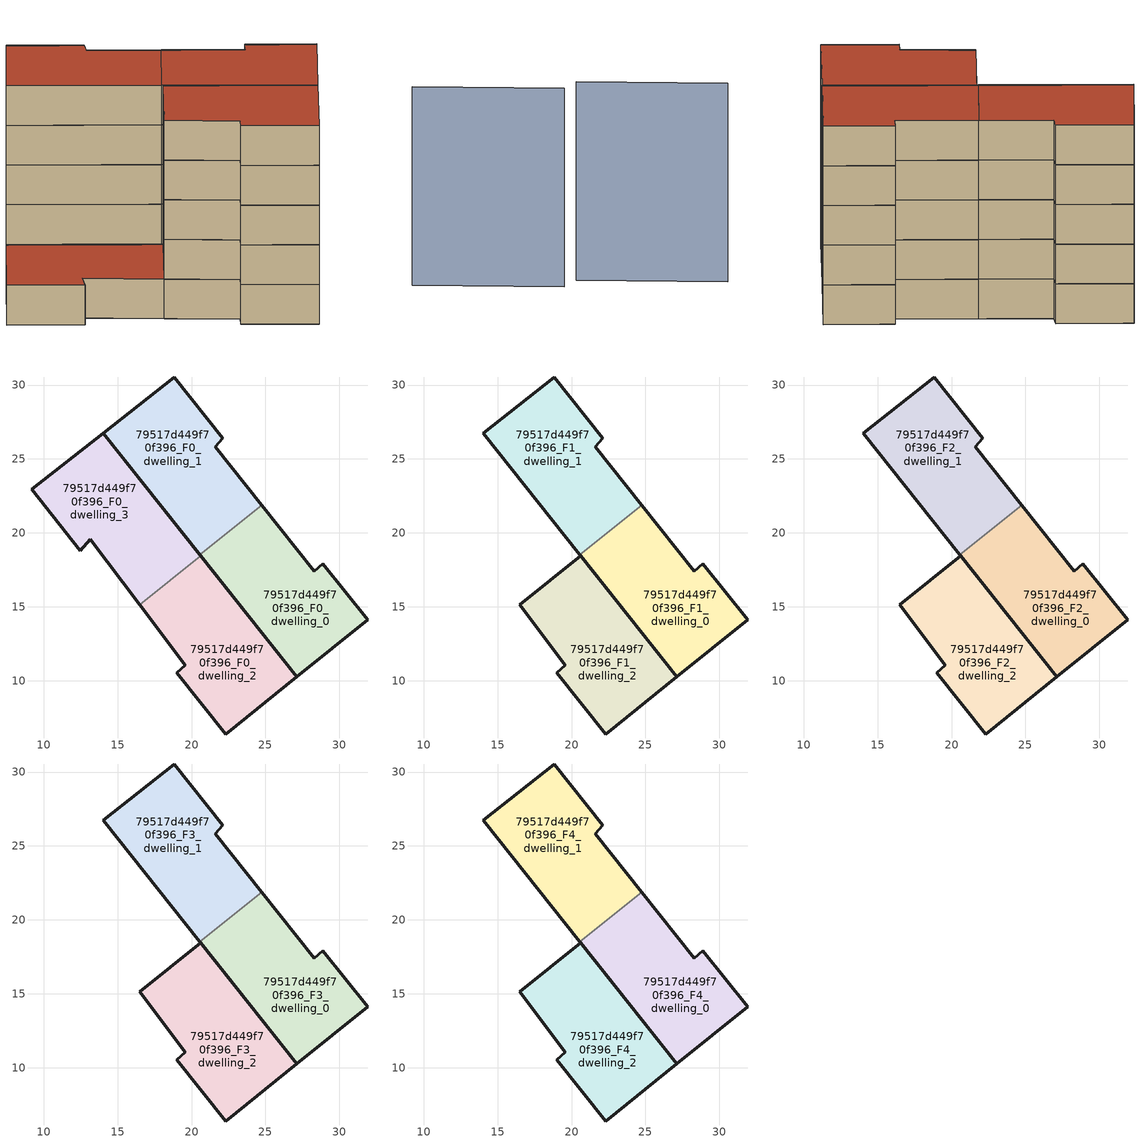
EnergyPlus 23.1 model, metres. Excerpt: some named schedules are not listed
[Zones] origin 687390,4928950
79517d449f70f396_F0_dwelling_0
 floor ground (EU_floor_Construction): 31.92,14.11 28.87,17.91 28.31,17.4 24.77,21.86 20.56,18.52 27.12,10.26 z0
 wall outside (EU_wall_Construction): 24.77,21.86 28.31,17.4 28.87,17.91 31.92,14.11 27.12,10.26 20.56,18.52 z0:3
 wall to 79517d449f70f396_F0_dwelling_1 (EU_wall_Construction): 20.56,18.52 24.77,21.86 z0:3
79517d449f70f396_F0_dwelling_1
 floor ground (EU_floor_Construction): 24.77,21.86 21.62,25.81 22.11,26.4 18.84,30.54 14.03,26.75 20.56,18.52 z0
 wall outside (EU_wall_Construction): 20.56,18.52 14.03,26.75 18.84,30.54 22.11,26.4 21.62,25.81 24.77,21.86 z0:3
79517d449f70f396_F0_dwelling_2
 floor ground (EU_floor_Construction): 27.12,10.26 20.62,18.44 16.48,15.15 19.57,11.04 19.01,10.54 22.3,6.39 z0
 wall outside (EU_wall_Construction): 20.62,18.44 27.12,10.26 22.3,6.39 19.01,10.54 19.57,11.04 16.48,15.15 z0:3
 wall to 79517d449f70f396_F0_dwelling_3 (EU_wall_Construction): 16.48,15.15 20.62,18.44 z0:3
79517d449f70f396_F0_dwelling_3
 floor ground (EU_floor_Construction): 20.62,18.44 14.03,26.75 9.19,22.94 12.46,18.79 13.16,19.56 16.48,15.15 z0
 wall outside (EU_wall_Construction): 16.48,15.15 13.16,19.56 12.46,18.79 9.19,22.94 14.03,26.75 20.62,18.44 z0:3
 roof outside (EU_roof_Construction): 14.03,26.75 20.62,18.44 16.48,15.15 13.16,19.56 12.46,18.79 9.19,22.94 z3
79517d449f70f396_F1_dwelling_0
 floor to 79517d449f70f396_F0_dwelling_0 (EU_floor_Construction): 31.92,14.11 28.87,17.91 28.31,17.4 24.77,21.86 20.56,18.52 27.12,10.26 z3
 wall outside (EU_wall_Construction): 24.77,21.86 28.31,17.4 28.87,17.91 31.92,14.11 27.12,10.26 20.56,18.52 z3:6
 wall to 79517d449f70f396_F1_dwelling_1 (EU_wall_Construction): 20.56,18.52 24.77,21.86 z3:6
79517d449f70f396_F1_dwelling_1
 floor to 79517d449f70f396_F0_dwelling_1 (EU_floor_Construction): 24.77,21.86 21.62,25.81 22.11,26.4 18.84,30.54 14.03,26.75 20.56,18.52 z3
 wall outside (EU_wall_Construction): 20.56,18.52 14.03,26.75 18.84,30.54 22.11,26.4 21.62,25.81 24.77,21.86 z3:6
79517d449f70f396_F1_dwelling_2
 floor to 79517d449f70f396_F0_dwelling_2 (EU_floor_Construction): 27.12,10.26 20.62,18.44 16.48,15.15 19.57,11.04 19.01,10.54 22.3,6.39 z3
 wall outside (EU_wall_Construction): 16.48,15.15 20.62,18.44 27.12,10.26 22.3,6.39 19.01,10.54 19.57,11.04 16.48,15.15 z3:6
79517d449f70f396_F2_dwelling_0
 floor to 79517d449f70f396_F1_dwelling_0 (EU_floor_Construction): 31.92,14.11 28.87,17.91 28.31,17.4 24.77,21.86 20.56,18.52 27.12,10.26 z6
 wall outside (EU_wall_Construction): 24.77,21.86 28.31,17.4 28.87,17.91 31.92,14.11 27.12,10.26 20.56,18.52 z6:9
 wall to 79517d449f70f396_F2_dwelling_1 (EU_wall_Construction): 20.56,18.52 24.77,21.86 z6:9
79517d449f70f396_F2_dwelling_1
 floor to 79517d449f70f396_F1_dwelling_1 (EU_floor_Construction): 24.77,21.86 21.62,25.81 22.11,26.4 18.84,30.54 14.03,26.75 20.56,18.52 z6
 wall outside (EU_wall_Construction): 20.56,18.52 14.03,26.75 18.84,30.54 22.11,26.4 21.62,25.81 24.77,21.86 z6:9
79517d449f70f396_F2_dwelling_2
 floor to 79517d449f70f396_F1_dwelling_2 (EU_floor_Construction): 27.12,10.26 20.62,18.44 16.48,15.15 19.57,11.04 19.01,10.54 22.3,6.39 z6
 wall outside (EU_wall_Construction): 16.48,15.15 20.62,18.44 27.12,10.26 22.3,6.39 19.01,10.54 19.57,11.04 16.48,15.15 z6:9
79517d449f70f396_F3_dwelling_0
 floor to 79517d449f70f396_F2_dwelling_0 (EU_floor_Construction): 31.92,14.11 28.87,17.91 28.31,17.4 24.77,21.86 20.56,18.52 27.12,10.26 z9
 wall outside (EU_wall_Construction): 24.77,21.86 28.31,17.4 28.87,17.91 31.92,14.11 27.12,10.26 20.56,18.52 z9:12
 wall to 79517d449f70f396_F3_dwelling_1 (EU_wall_Construction): 20.56,18.52 24.77,21.86 z9:12
79517d449f70f396_F3_dwelling_1
 floor to 79517d449f70f396_F2_dwelling_1 (EU_floor_Construction): 24.77,21.86 21.62,25.81 22.11,26.4 18.84,30.54 14.03,26.75 20.56,18.52 z9
 wall outside (EU_wall_Construction): 20.56,18.52 14.03,26.75 18.84,30.54 22.11,26.4 21.62,25.81 24.77,21.86 z9:12
79517d449f70f396_F3_dwelling_2
 floor to 79517d449f70f396_F2_dwelling_2 (EU_floor_Construction): 27.12,10.26 20.62,18.44 16.48,15.15 19.57,11.04 19.01,10.54 22.3,6.39 z9
 wall outside (EU_wall_Construction): 16.48,15.15 20.62,18.44 27.12,10.26 22.3,6.39 19.01,10.54 19.57,11.04 16.48,15.15 z9:12
79517d449f70f396_F4_dwelling_0
 floor to 79517d449f70f396_F3_dwelling_0 (EU_floor_Construction): 31.92,14.11 28.87,17.91 28.31,17.4 24.77,21.86 20.56,18.52 27.12,10.26 z12
 wall outside (EU_wall_Construction): 24.77,21.86 28.31,17.4 28.87,17.91 31.92,14.11 27.12,10.26 20.56,18.52 z12:15
 wall to 79517d449f70f396_F4_dwelling_1 (EU_wall_Construction): 20.56,18.52 24.77,21.86 z12:15
 roof outside (EU_roof_Construction): 28.87,17.91 31.92,14.11 27.12,10.26 20.56,18.52 24.77,21.86 28.31,17.4 z15
79517d449f70f396_F4_dwelling_1
 floor to 79517d449f70f396_F3_dwelling_1 (EU_floor_Construction): 24.77,21.86 21.62,25.81 22.11,26.4 18.84,30.54 14.03,26.75 20.56,18.52 z12
 wall outside (EU_wall_Construction): 20.56,18.52 14.03,26.75 18.84,30.54 22.11,26.4 21.62,25.81 24.77,21.86 z12:15
 roof outside (EU_roof_Construction): 22.11,26.4 21.62,25.81 24.77,21.86 20.56,18.52 14.03,26.75 18.84,30.54 z15
79517d449f70f396_F4_dwelling_2
 floor to 79517d449f70f396_F3_dwelling_2 (EU_floor_Construction): 27.12,10.26 20.62,18.44 16.48,15.15 19.57,11.04 19.01,10.54 22.3,6.39 z12
 wall outside (EU_wall_Construction): 16.48,15.15 20.62,18.44 27.12,10.26 22.3,6.39 19.01,10.54 19.57,11.04 16.48,15.15 z12:15
 roof outside (EU_roof_Construction): 20.62,18.44 27.12,10.26 22.3,6.39 19.01,10.54 19.57,11.04 16.48,15.15 z15
shading: 36.9,-3.2 30.79,5.02 z0:15
[Building]
EU S2 Campaign: North Axis=0; Terrain=City; Solar Distribution=FullExterior
[Site:Location]
Bologna: Latitude=44.5; Longitude=11.25; Time Zone=1; Elevation=37
[SizingPeriod:WeatherFileDays]
AnnualSizingPeriod: Begin Month=1; Begin Day of Month=1; End Month=12; End Day of Month=31; Day of Week for Start Day=Monday; Use Weather File Daylight Saving Period=No; Use Weather File Rain and Snow Indicators=No
[MATERIAL]
EU_InternalMass_Material: Roughness=MediumRough; Thickness=0.1; Conductivity=1; Density=1800; Specific Heat=900; Thermal Absorptance=0.9; Solar Absorptance=0.7; Visible Absorptance=0.7
[MATERIAL:NOMASS] Roughness=MediumRough; Thermal Absorptance=0.9; Solar Absorptance=0.7; Visible Absorptance=0.7
Name | Thermal Resistance
EU_wall_NoMass | 0.905828
EU_roof_NoMass | 0.37593
EU_floor_NoMass | 0.67114
[CONSTRUCTION]
EU_wall_Construction: EU_wall_NoMass
EU_roof_Construction: EU_roof_NoMass
EU_floor_Construction: EU_floor_NoMass
EU_InternalMass_Construction: EU_InternalMass_Material
[ZONE] Type=1; Multiplier=1; Ceiling Height=autocalculate; Floor Area=autocalculate; Part of Total Floor Area=Yes
Name | Volume
79517d449f70f396_F0_dwelling_0; 79517d449f70f396_F1_dwelling_0; 79517d449f70f396_F2_dwelling_0; 79517d449f70f396_F3_dwelling_0; 79517d449f70f396_F4_dwelling_0 | 181.094
79517d449f70f396_F0_dwelling_1; 79517d449f70f396_F1_dwelling_1; 79517d449f70f396_F2_dwelling_1; 79517d449f70f396_F3_dwelling_1; 79517d449f70f396_F4_dwelling_1; 79517d449f70f396_F0_dwelling_2; 79517d449f70f396_F1_dwelling_2; 79517d449f70f396_F2_dwelling_2; 79517d449f70f396_F3_dwelling_2; 79517d449f70f396_F4_dwelling_2; 79517d449f70f396_F0_dwelling_3 | 181.102
[INTERNALMASS] Construction=EU_InternalMass_Construction
Name | Zone or ZoneList | Surface Area
79517d449f70f396_F0_dwelling_0_EU_InternalMass | 79517d449f70f396_F0_dwelling_0 | 60.3645
79517d449f70f396_F0_dwelling_1_EU_InternalMass | 79517d449f70f396_F0_dwelling_1 | 60.3671
79517d449f70f396_F0_dwelling_2_EU_InternalMass | 79517d449f70f396_F0_dwelling_2 | 60.3674
79517d449f70f396_F0_dwelling_3_EU_InternalMass | 79517d449f70f396_F0_dwelling_3 | 60.3669
79517d449f70f396_F1_dwelling_0_EU_InternalMass | 79517d449f70f396_F1_dwelling_0 | 80.493
79517d449f70f396_F1_dwelling_1_EU_InternalMass | 79517d449f70f396_F1_dwelling_1 | 80.4877
79517d449f70f396_F1_dwelling_2_EU_InternalMass | 79517d449f70f396_F1_dwelling_2 | 80.4822
79517d449f70f396_F2_dwelling_0_EU_InternalMass | 79517d449f70f396_F2_dwelling_0 | 80.493
79517d449f70f396_F2_dwelling_1_EU_InternalMass | 79517d449f70f396_F2_dwelling_1 | 80.4877
79517d449f70f396_F2_dwelling_2_EU_InternalMass | 79517d449f70f396_F2_dwelling_2 | 80.4822
79517d449f70f396_F3_dwelling_0_EU_InternalMass | 79517d449f70f396_F3_dwelling_0 | 80.493
79517d449f70f396_F3_dwelling_1_EU_InternalMass | 79517d449f70f396_F3_dwelling_1 | 80.4877
79517d449f70f396_F3_dwelling_2_EU_InternalMass | 79517d449f70f396_F3_dwelling_2 | 80.4822
79517d449f70f396_F4_dwelling_0_EU_InternalMass | 79517d449f70f396_F4_dwelling_0 | 80.493
79517d449f70f396_F4_dwelling_1_EU_InternalMass | 79517d449f70f396_F4_dwelling_1 | 80.4877
79517d449f70f396_F4_dwelling_2_EU_InternalMass | 79517d449f70f396_F4_dwelling_2 | 80.4822
[OTHEREQUIPMENT] Fuel Type=Electricity; Design Level Calculation Method=Watts/Area; Power per Zone Floor Area=1; Fraction Latent=0; Fraction Radiant=0; Fraction Lost=0; Carbon Dioxide Generation Rate=0; EndUse Subcategory=EU_Step8_InternalGains
Name | Zone or ZoneList or Space or SpaceList | Schedule
EU_Step8_InternalGain_79517d449f70f396_F0_dwelling_0_f000 | 79517d449f70f396_F0_dwelling_0 | EU_Step8_GainSchedule_79517d449f70f396_F0_dwelling_0_f000
EU_Step8_InternalGain_79517d449f70f396_F0_dwelling_1_f000 | 79517d449f70f396_F0_dwelling_1 | EU_Step8_GainSchedule_79517d449f70f396_F0_dwelling_1_f000
EU_Step8_InternalGain_79517d449f70f396_F0_dwelling_2_f000 | 79517d449f70f396_F0_dwelling_2 | EU_Step8_GainSchedule_79517d449f70f396_F0_dwelling_2_f000
EU_Step8_InternalGain_79517d449f70f396_F0_dwelling_3_f000 | 79517d449f70f396_F0_dwelling_3 | EU_Step8_GainSchedule_79517d449f70f396_F0_dwelling_3_f000
EU_Step8_InternalGain_79517d449f70f396_F1_dwelling_0_f000 | 79517d449f70f396_F1_dwelling_0 | EU_Step8_GainSchedule_79517d449f70f396_F1_dwelling_0_f000
EU_Step8_InternalGain_79517d449f70f396_F1_dwelling_1_f000 | 79517d449f70f396_F1_dwelling_1 | EU_Step8_GainSchedule_79517d449f70f396_F1_dwelling_1_f000
EU_Step8_InternalGain_79517d449f70f396_F1_dwelling_2_f000 | 79517d449f70f396_F1_dwelling_2 | EU_Step8_GainSchedule_79517d449f70f396_F1_dwelling_2_f000
EU_Step8_InternalGain_79517d449f70f396_F2_dwelling_0_f000 | 79517d449f70f396_F2_dwelling_0 | EU_Step8_GainSchedule_79517d449f70f396_F2_dwelling_0_f000
EU_Step8_InternalGain_79517d449f70f396_F2_dwelling_1_f000 | 79517d449f70f396_F2_dwelling_1 | EU_Step8_GainSchedule_79517d449f70f396_F2_dwelling_1_f000
EU_Step8_InternalGain_79517d449f70f396_F2_dwelling_2_f000 | 79517d449f70f396_F2_dwelling_2 | EU_Step8_GainSchedule_79517d449f70f396_F2_dwelling_2_f000
EU_Step8_InternalGain_79517d449f70f396_F3_dwelling_0_f000 | 79517d449f70f396_F3_dwelling_0 | EU_Step8_GainSchedule_79517d449f70f396_F3_dwelling_0_f000
EU_Step8_InternalGain_79517d449f70f396_F3_dwelling_1_f000 | 79517d449f70f396_F3_dwelling_1 | EU_Step8_GainSchedule_79517d449f70f396_F3_dwelling_1_f000
EU_Step8_InternalGain_79517d449f70f396_F3_dwelling_2_f000 | 79517d449f70f396_F3_dwelling_2 | EU_Step8_GainSchedule_79517d449f70f396_F3_dwelling_2_f000
EU_Step8_InternalGain_79517d449f70f396_F4_dwelling_0_f000 | 79517d449f70f396_F4_dwelling_0 | EU_Step8_GainSchedule_79517d449f70f396_F4_dwelling_0_f000
EU_Step8_InternalGain_79517d449f70f396_F4_dwelling_1_f000 | 79517d449f70f396_F4_dwelling_1 | EU_Step8_GainSchedule_79517d449f70f396_F4_dwelling_1_f000
EU_Step8_InternalGain_79517d449f70f396_F4_dwelling_2_f000 | 79517d449f70f396_F4_dwelling_2 | EU_Step8_GainSchedule_79517d449f70f396_F4_dwelling_2_f000
[ZONEVENTILATION:DESIGNFLOWRATE] Schedule=EU_AlwaysOn; Design Flow Rate Calculation Method=AirChanges/Hour; Air Changes per Hour=0.73129; Ventilation Type=Natural; Fan Pressure Rise=0; Fan Total Efficiency=1; Constant Term Coefficient=1; Temperature Term Coefficient=0; Velocity Term Coefficient=0; Velocity Squared Term Coefficient=0; Minimum Indoor Temperature=-100; Maximum Indoor Temperature=100; Delta Temperature=-100; Minimum Outdoor Temperature=-100; Maximum Outdoor Temperature=100; Maximum Wind Speed=40
Name | Zone or ZoneList or Space or SpaceList
EU_ConstantAir_79517d449f70f396_F0_dwelling_0 | 79517d449f70f396_F0_dwelling_0
EU_ConstantAir_79517d449f70f396_F0_dwelling_1 | 79517d449f70f396_F0_dwelling_1
EU_ConstantAir_79517d449f70f396_F0_dwelling_2 | 79517d449f70f396_F0_dwelling_2
EU_ConstantAir_79517d449f70f396_F0_dwelling_3 | 79517d449f70f396_F0_dwelling_3
EU_ConstantAir_79517d449f70f396_F1_dwelling_0 | 79517d449f70f396_F1_dwelling_0
EU_ConstantAir_79517d449f70f396_F1_dwelling_1 | 79517d449f70f396_F1_dwelling_1
EU_ConstantAir_79517d449f70f396_F1_dwelling_2 | 79517d449f70f396_F1_dwelling_2
EU_ConstantAir_79517d449f70f396_F2_dwelling_0 | 79517d449f70f396_F2_dwelling_0
EU_ConstantAir_79517d449f70f396_F2_dwelling_1 | 79517d449f70f396_F2_dwelling_1
EU_ConstantAir_79517d449f70f396_F2_dwelling_2 | 79517d449f70f396_F2_dwelling_2
EU_ConstantAir_79517d449f70f396_F3_dwelling_0 | 79517d449f70f396_F3_dwelling_0
EU_ConstantAir_79517d449f70f396_F3_dwelling_1 | 79517d449f70f396_F3_dwelling_1
EU_ConstantAir_79517d449f70f396_F3_dwelling_2 | 79517d449f70f396_F3_dwelling_2
EU_ConstantAir_79517d449f70f396_F4_dwelling_0 | 79517d449f70f396_F4_dwelling_0
EU_ConstantAir_79517d449f70f396_F4_dwelling_1 | 79517d449f70f396_F4_dwelling_1
EU_ConstantAir_79517d449f70f396_F4_dwelling_2 | 79517d449f70f396_F4_dwelling_2
[HVACTEMPLATE:THERMOSTAT] Constant Heating Setpoint=20; Constant Cooling Setpoint=50
EU_HeatOnly_79517d449f70f396_F0_dwelling_0; EU_HeatOnly_79517d449f70f396_F0_dwelling_1; EU_HeatOnly_79517d449f70f396_F0_dwelling_2; EU_HeatOnly_79517d449f70f396_F0_dwelling_3; EU_HeatOnly_79517d449f70f396_F1_dwelling_0; EU_HeatOnly_79517d449f70f396_F1_dwelling_1; EU_HeatOnly_79517d449f70f396_F1_dwelling_2; EU_HeatOnly_79517d449f70f396_F2_dwelling_0; EU_HeatOnly_79517d449f70f396_F2_dwelling_1; EU_HeatOnly_79517d449f70f396_F2_dwelling_2; EU_HeatOnly_79517d449f70f396_F3_dwelling_0; EU_HeatOnly_79517d449f70f396_F3_dwelling_1; EU_HeatOnly_79517d449f70f396_F3_dwelling_2; EU_HeatOnly_79517d449f70f396_F4_dwelling_0; EU_HeatOnly_79517d449f70f396_F4_dwelling_1; EU_HeatOnly_79517d449f70f396_F4_dwelling_2
[HVACTEMPLATE:ZONE:IDEALLOADSAIRSYSTEM] System Availability Schedule=EU_AlwaysOn; Maximum Heating Supply Air Temperature=50; Minimum Cooling Supply Air Temperature=13; Maximum Heating Supply Air Humidity Ratio=0.0156; Minimum Cooling Supply Air Humidity Ratio=0.0077; Heating Limit=NoLimit; Cooling Limit=NoLimit; Heating Availability Schedule=EU_AlwaysOn; Cooling Availability Schedule=EU_CoolingOff; Dehumidification Control Type=ConstantSensibleHeatRatio; Cooling Sensible Heat Ratio=0.7; Dehumidification Setpoint=60; Humidification Control Type=None; Humidification Setpoint=30; Outdoor Air Method=None; Outdoor Air Flow Rate per Person=0.00944; Outdoor Air Flow Rate per Zone Floor Area=0; Outdoor Air Flow Rate per Zone=0; Demand Controlled Ventilation Type=None; Outdoor Air Economizer Type=NoEconomizer; Heat Recovery Type=None; Sensible Heat Recovery Effectiveness=0.7; Latent Heat Recovery Effectiveness=0.65
Name | Template Thermostat
79517d449f70f396_F0_dwelling_0 | EU_HeatOnly_79517d449f70f396_F0_dwelling_0
79517d449f70f396_F0_dwelling_1 | EU_HeatOnly_79517d449f70f396_F0_dwelling_1
79517d449f70f396_F0_dwelling_2 | EU_HeatOnly_79517d449f70f396_F0_dwelling_2
79517d449f70f396_F0_dwelling_3 | EU_HeatOnly_79517d449f70f396_F0_dwelling_3
79517d449f70f396_F1_dwelling_0 | EU_HeatOnly_79517d449f70f396_F1_dwelling_0
79517d449f70f396_F1_dwelling_1 | EU_HeatOnly_79517d449f70f396_F1_dwelling_1
79517d449f70f396_F1_dwelling_2 | EU_HeatOnly_79517d449f70f396_F1_dwelling_2
79517d449f70f396_F2_dwelling_0 | EU_HeatOnly_79517d449f70f396_F2_dwelling_0
79517d449f70f396_F2_dwelling_1 | EU_HeatOnly_79517d449f70f396_F2_dwelling_1
79517d449f70f396_F2_dwelling_2 | EU_HeatOnly_79517d449f70f396_F2_dwelling_2
79517d449f70f396_F3_dwelling_0 | EU_HeatOnly_79517d449f70f396_F3_dwelling_0
79517d449f70f396_F3_dwelling_1 | EU_HeatOnly_79517d449f70f396_F3_dwelling_1
79517d449f70f396_F3_dwelling_2 | EU_HeatOnly_79517d449f70f396_F3_dwelling_2
79517d449f70f396_F4_dwelling_0 | EU_HeatOnly_79517d449f70f396_F4_dwelling_0
79517d449f70f396_F4_dwelling_1 | EU_HeatOnly_79517d449f70f396_F4_dwelling_1
79517d449f70f396_F4_dwelling_2 | EU_HeatOnly_79517d449f70f396_F4_dwelling_2
[SIZING:ZONE] Zone Cooling Design Supply Air Temperature Input Method=SupplyAirTemperature; Zone Cooling Design Supply Air Temperature=13; Zone Heating Design Supply Air Temperature Input Method=SupplyAirTemperature; Zone Heating Design Supply Air Temperature=50; Zone Cooling Design Supply Air Humidity Ratio=0.008; Zone Heating Design Supply Air Humidity Ratio=0.008; Cooling Design Air Flow Method=DesignDay; Cooling Design Air Flow Rate=0; Cooling Minimum Air Flow per Zone Floor Area=0.000762; Cooling Minimum Air Flow=0; Cooling Minimum Air Flow Fraction=0.2; Heating Design Air Flow Method=DesignDay; Heating Design Air Flow Rate=0; Heating Maximum Air Flow per Zone Floor Area=0.002032; Heating Maximum Air Flow=0.141576; Heating Maximum Air Flow Fraction=0.3; Account for Dedicated Outdoor Air System=No; Dedicated Outdoor Air System Control Strategy=NeutralSupplyAir; Dedicated Outdoor Air Low Setpoint Temperature for Design=autosize; Dedicated Outdoor Air High Setpoint Temperature for Design=autosize; Zone Load Sizing Method=Sensible Load Only No Latent Load; Zone Latent Cooling Design Supply Air Humidity Ratio Input Method=HumidityRatioDifference; Zone Cooling Design Supply Air Humidity Ratio Difference=0.005; Zone Latent Heating Design Supply Air Humidity Ratio Input Method=HumidityRatioDifference; Zone Humidification Design Supply Air Humidity Ratio Difference=0.005
79517d449f70f396_F0_dwelling_0; 79517d449f70f396_F0_dwelling_1; 79517d449f70f396_F0_dwelling_2; 79517d449f70f396_F0_dwelling_3; 79517d449f70f396_F1_dwelling_0; 79517d449f70f396_F1_dwelling_1; 79517d449f70f396_F1_dwelling_2; 79517d449f70f396_F2_dwelling_0; 79517d449f70f396_F2_dwelling_1; 79517d449f70f396_F2_dwelling_2; 79517d449f70f396_F3_dwelling_0; 79517d449f70f396_F3_dwelling_1; 79517d449f70f396_F3_dwelling_2; 79517d449f70f396_F4_dwelling_0; 79517d449f70f396_F4_dwelling_1; 79517d449f70f396_F4_dwelling_2
[SCHEDULE:FILE]
EU_Step8_GainSchedule_79517d449f70f396_F0_dwelling_0_f000: File=../../schedules/79517d449f70f396/79517d449f70f396_F0_dwelling_0_f000_gain.csv; Column Number=1; Rows to Skip at Top=0; Number of Hours of Data=8760; Column Separator=Comma; Interpolate to Timestep=No; Minutes per Item=60; Adjust Schedule for Daylight Savings=Yes
